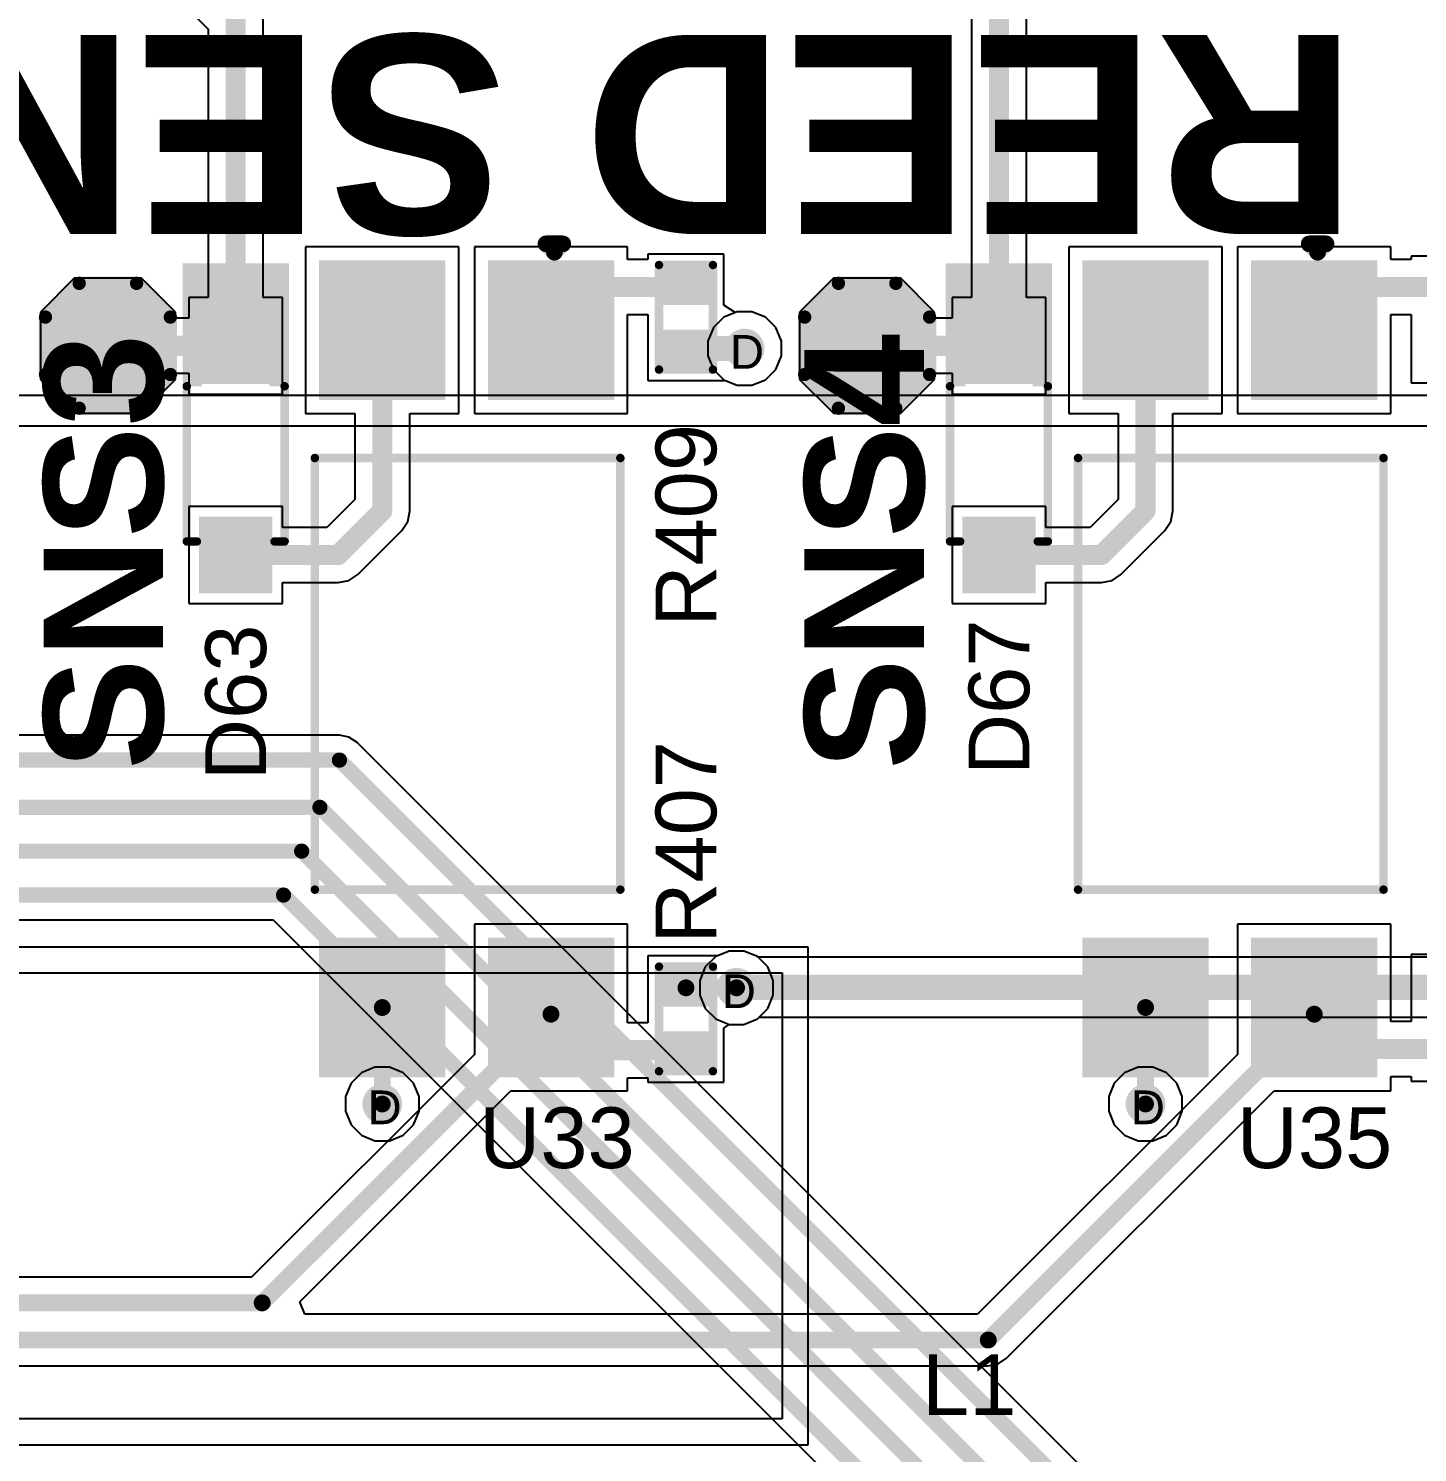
# Model space of a CAD drawing. Header units: inches. Extents: x -11 to 5428, y 0 to 5423.
# Drawn here: x 288.62 to 309.53, y 75.96 to 97.4 of the extents above; entities that cross this region are included whole.
import ezdxf

# ---------------------------------------------------------------- set-up
doc = ezdxf.new("R2010")
doc.units = ezdxf.units.IN
for name, color, linetype in [('Bottom Layer', 5, 'Continuous'), ('Drill Drawing', 1, 'Continuous'), ('GND', 16, 'Continuous'), ('PWR', 76, 'Continuous'), ('Top Layer', 1, 'Continuous'), ('Top Overlay', 2, 'Continuous'), ('Top Paste', 8, 'Continuous'), ('Top Solder', 216, 'Continuous'), ('Via Holes', 16, 'Continuous')]:
    doc.layers.add(name, color=color, linetype=linetype)
doc.styles.add('Arial', font='', dxfattribs={"height": 0.2})
doc.styles.add('Arial_Bold', font='', dxfattribs={"height": 0.2})
doc.styles.get('Arial').set_extended_font_data('Arial')
doc.styles.get('Arial_Bold').set_extended_font_data('Arial', bold=True)

# ---------------------------------------------------------------- blocks, each defined once
blk = doc.blocks.new('SOD_123_95')
at = {"layer": 'Top Layer'}
for points in [[(-1.1, 0.45), (-1.1, -0.45), (-2.05, -0.45), (-2.05, 0.45)], [(2.05, 0.45), (2.05, -0.45), (1.1, -0.45), (1.1, 0.45)]]:
    blk.add_hatch(color=1, dxfattribs=at).paths.add_polyline_path(points)
at = {"layer": 'Top Overlay'}
for points in [[(0.965, 0.508), (2.819, 0.508), (2.819, 0.8), (0.965, 0.8)], [(2.12, -0.787), (2.819, -0.787), (2.819, 0.787), (2.12, 0.787)], [(0.965, -0.8), (2.819, -0.8), (2.819, -0.508), (0.965, -0.508)]]:
    blk.add_hatch(color=2, dxfattribs=at).paths.add_polyline_path(points)
at = {"layer": 'Top Paste'}
for points in [[(-1.1, 0.45), (-1.1, -0.45), (-2.05, -0.45), (-2.05, 0.45)], [(2.05, 0.45), (2.05, -0.45), (1.1, -0.45), (1.1, 0.45)]]:
    blk.add_hatch(color=8, dxfattribs=at).paths.add_polyline_path(points)
at = {"layer": 'Top Solder'}
for points in [[(-0.998, 0.552), (-0.998, -0.552), (-2.152, -0.552), (-2.152, 0.552)], [(2.152, 0.552), (2.152, -0.552), (0.998, -0.552), (0.998, 0.552)]]:
    blk.add_hatch(color=216, dxfattribs=at).paths.add_polyline_path(points)
at = {"layer": 'Top Overlay'}
for points in [[(-1.372, 0.737, 0.127, 0.127, 0), (0.965, 0.737, 0.127, 0.127, 0)], [(-1.372, 0.737, 0.127, 0.127, 0), (-1.372, 0.584, 0.127, 0.127, 0)], [(-1.372, -0.584, 0.127, 0.127, 0), (-1.372, -0.737, 0.127, 0.127, 0)], [(-1.372, -0.737, 0.127, 0.127, 0), (0.965, -0.737, 0.127, 0.127, 0)]]:
    blk.add_lwpolyline(points, format="xyseb", dxfattribs=at)
for points in [[(-1.403, 0.737, 0.0635, 0.0635, 1), (-1.34, 0.737, 0.0635, 0.0635, 1)], [(-1.403, 0.737, 0.0635, 0.0635, 1), (-1.34, 0.737, 0.0635, 0.0635, 1)], [(-1.403, 0.584, 0.0635, 0.0635, 1), (-1.34, 0.584, 0.0635, 0.0635, 1)], [(0.933, 0.737, 0.0635, 0.0635, 1), (0.997, 0.737, 0.0635, 0.0635, 1)], [(-1.403, -0.584, 0.0635, 0.0635, 1), (-1.34, -0.584, 0.0635, 0.0635, 1)], [(-1.403, -0.737, 0.0635, 0.0635, 1), (-1.34, -0.737, 0.0635, 0.0635, 1)], [(-1.403, -0.737, 0.0635, 0.0635, 1), (-1.34, -0.737, 0.0635, 0.0635, 1)], [(0.933, -0.737, 0.0635, 0.0635, 1), (0.997, -0.737, 0.0635, 0.0635, 1)]]:
    blk.add_lwpolyline(points, format="xyseb", close=True, dxfattribs=at)
blk = doc.blocks.new('SOD_123_99')
at = {"layer": 'Top Layer'}
for points in [[(-1.1, 0.45), (-1.1, -0.45), (-2.05, -0.45), (-2.05, 0.45)], [(2.05, 0.45), (2.05, -0.45), (1.1, -0.45), (1.1, 0.45)]]:
    blk.add_hatch(color=1, dxfattribs=at).paths.add_polyline_path(points)
at = {"layer": 'Top Overlay'}
for points in [[(0.965, 0.508), (2.819, 0.508), (2.819, 0.8), (0.965, 0.8)], [(2.12, -0.788), (2.819, -0.788), (2.819, 0.787), (2.12, 0.787)], [(0.965, -0.8), (2.819, -0.8), (2.819, -0.508), (0.965, -0.508)]]:
    blk.add_hatch(color=2, dxfattribs=at).paths.add_polyline_path(points)
at = {"layer": 'Top Paste'}
for points in [[(-1.1, 0.45), (-1.1, -0.45), (-2.05, -0.45), (-2.05, 0.45)], [(2.05, 0.45), (2.05, -0.45), (1.1, -0.45), (1.1, 0.45)]]:
    blk.add_hatch(color=8, dxfattribs=at).paths.add_polyline_path(points)
at = {"layer": 'Top Solder'}
for points in [[(-0.998, 0.552), (-0.998, -0.552), (-2.152, -0.552), (-2.152, 0.552)], [(2.152, 0.552), (2.152, -0.552), (0.998, -0.552), (0.998, 0.552)]]:
    blk.add_hatch(color=216, dxfattribs=at).paths.add_polyline_path(points)
at = {"layer": 'Top Overlay'}
for points in [[(-1.372, 0.737, 0.127, 0.127, 0), (0.965, 0.737, 0.127, 0.127, 0)], [(-1.372, 0.737, 0.127, 0.127, 0), (-1.372, 0.584, 0.127, 0.127, 0)], [(-1.372, -0.584, 0.127, 0.127, 0), (-1.372, -0.737, 0.127, 0.127, 0)], [(-1.372, -0.737, 0.127, 0.127, 0), (0.965, -0.737, 0.127, 0.127, 0)]]:
    blk.add_lwpolyline(points, format="xyseb", dxfattribs=at)
for points in [[(-1.403, 0.737, 0.0635, 0.0635, 1), (-1.34, 0.737, 0.0635, 0.0635, 1)], [(-1.403, 0.737, 0.0635, 0.0635, 1), (-1.34, 0.737, 0.0635, 0.0635, 1)], [(-1.403, 0.584, 0.0635, 0.0635, 1), (-1.34, 0.584, 0.0635, 0.0635, 1)], [(0.933, 0.737, 0.0635, 0.0635, 1), (0.997, 0.737, 0.0635, 0.0635, 1)], [(-1.403, -0.584, 0.0635, 0.0635, 1), (-1.34, -0.584, 0.0635, 0.0635, 1)], [(-1.403, -0.737, 0.0635, 0.0635, 1), (-1.34, -0.737, 0.0635, 0.0635, 1)], [(-1.403, -0.737, 0.0635, 0.0635, 1), (-1.34, -0.737, 0.0635, 0.0635, 1)], [(0.933, -0.737, 0.0635, 0.0635, 1), (0.997, -0.737, 0.0635, 0.0635, 1)]]:
    blk.add_lwpolyline(points, format="xyseb", close=True, dxfattribs=at)
blk = doc.blocks.new('R___0402_107')
at = {"layer": 'Top Layer'}
for points in [[(-0.698, -0.317), (-0.698, 0.318), (-0.241, 0.318), (-0.241, -0.317)], [(0.241, -0.317), (0.241, 0.318), (0.699, 0.318), (0.699, -0.317)]]:
    blk.add_hatch(color=1, dxfattribs=at).paths.add_polyline_path(points)
at = {"layer": 'Top Paste'}
for points in [[(-0.698, -0.317), (-0.698, 0.318), (-0.241, 0.318), (-0.241, -0.317)], [(0.241, -0.317), (0.241, 0.318), (0.699, 0.318), (0.699, -0.317)]]:
    blk.add_hatch(color=8, dxfattribs=at).paths.add_polyline_path(points)
at = {"layer": 'Top Solder'}
for points in [[(-0.753, -0.372), (-0.753, 0.373), (-0.186, 0.373), (-0.186, -0.372)], [(0.186, -0.372), (0.186, 0.373), (0.754, 0.373), (0.754, -0.372)]]:
    blk.add_hatch(color=216, dxfattribs=at).paths.add_polyline_path(points)
at = {"layer": 'Top Overlay'}
for points in [[(-0.787, 0.406, 0.127, 0.127, 0), (0.787, 0.406, 0.127, 0.127, 0)], [(-0.787, 0.406, 0.127, 0.127, 0), (-0.787, -0.406, 0.127, 0.127, 0)], [(0.787, 0.406, 0.127, 0.127, 0), (0.787, -0.406, 0.127, 0.127, 0)], [(-0.787, -0.406, 0.127, 0.127, 0), (0.787, -0.406, 0.127, 0.127, 0)], [(-0.813, -0.432, 0.00323, 0.00323, 0), (0.813, -0.432, 0.00323, 0.00323, 0)]]:
    blk.add_lwpolyline(points, format="xyseb", dxfattribs=at)
for points in [[(-0.819, 0.406, 0.0635, 0.0635, 1), (-0.756, 0.406, 0.0635, 0.0635, 1)], [(-0.819, 0.406, 0.0635, 0.0635, 1), (-0.756, 0.406, 0.0635, 0.0635, 1)], [(0.756, 0.406, 0.0635, 0.0635, 1), (0.819, 0.406, 0.0635, 0.0635, 1)], [(0.756, 0.406, 0.0635, 0.0635, 1), (0.819, 0.406, 0.0635, 0.0635, 1)], [(-0.819, -0.406, 0.0635, 0.0635, 1), (-0.756, -0.406, 0.0635, 0.0635, 1)], [(-0.819, -0.406, 0.0635, 0.0635, 1), (-0.756, -0.406, 0.0635, 0.0635, 1)], [(0.756, -0.406, 0.0635, 0.0635, 1), (0.819, -0.406, 0.0635, 0.0635, 1)], [(0.756, -0.406, 0.0635, 0.0635, 1), (0.819, -0.406, 0.0635, 0.0635, 1)], [(-0.814, -0.432, 0.00161, 0.00161, 1), (-0.812, -0.432, 0.00161, 0.00161, 1)], [(0.812, -0.432, 0.00161, 0.00161, 1), (0.814, -0.432, 0.00161, 0.00161, 1)]]:
    blk.add_lwpolyline(points, format="xyseb", close=True, dxfattribs=at)
blk = doc.blocks.new('R___0402_109')
at = {"layer": 'Top Layer'}
for points in [[(-0.698, -0.317), (-0.698, 0.318), (-0.241, 0.318), (-0.241, -0.317)], [(0.241, -0.317), (0.241, 0.318), (0.699, 0.318), (0.699, -0.317)]]:
    blk.add_hatch(color=1, dxfattribs=at).paths.add_polyline_path(points)
at = {"layer": 'Top Paste'}
for points in [[(-0.698, -0.317), (-0.698, 0.318), (-0.241, 0.318), (-0.241, -0.317)], [(0.241, -0.317), (0.241, 0.318), (0.699, 0.318), (0.699, -0.317)]]:
    blk.add_hatch(color=8, dxfattribs=at).paths.add_polyline_path(points)
at = {"layer": 'Top Solder'}
for points in [[(-0.753, -0.372), (-0.753, 0.373), (-0.186, 0.373), (-0.186, -0.372)], [(0.186, -0.372), (0.186, 0.373), (0.754, 0.373), (0.754, -0.372)]]:
    blk.add_hatch(color=216, dxfattribs=at).paths.add_polyline_path(points)
at = {"layer": 'Top Overlay'}
for points in [[(-0.787, 0.406, 0.127, 0.127, 0), (0.787, 0.406, 0.127, 0.127, 0)], [(-0.787, 0.406, 0.127, 0.127, 0), (-0.787, -0.406, 0.127, 0.127, 0)], [(0.787, 0.406, 0.127, 0.127, 0), (0.787, -0.406, 0.127, 0.127, 0)], [(-0.787, -0.406, 0.127, 0.127, 0), (0.787, -0.406, 0.127, 0.127, 0)], [(-0.813, -0.432, 0.00323, 0.00323, 0), (0.813, -0.432, 0.00323, 0.00323, 0)]]:
    blk.add_lwpolyline(points, format="xyseb", dxfattribs=at)
for points in [[(-0.819, 0.406, 0.0635, 0.0635, 1), (-0.756, 0.406, 0.0635, 0.0635, 1)], [(-0.819, 0.406, 0.0635, 0.0635, 1), (-0.756, 0.406, 0.0635, 0.0635, 1)], [(0.756, 0.406, 0.0635, 0.0635, 1), (0.819, 0.406, 0.0635, 0.0635, 1)], [(0.756, 0.406, 0.0635, 0.0635, 1), (0.819, 0.406, 0.0635, 0.0635, 1)], [(-0.819, -0.406, 0.0635, 0.0635, 1), (-0.756, -0.406, 0.0635, 0.0635, 1)], [(-0.819, -0.406, 0.0635, 0.0635, 1), (-0.756, -0.406, 0.0635, 0.0635, 1)], [(0.756, -0.406, 0.0635, 0.0635, 1), (0.819, -0.406, 0.0635, 0.0635, 1)], [(0.756, -0.406, 0.0635, 0.0635, 1), (0.819, -0.406, 0.0635, 0.0635, 1)], [(-0.814, -0.432, 0.00161, 0.00161, 1), (-0.812, -0.432, 0.00161, 0.00161, 1)], [(0.812, -0.432, 0.00161, 0.00161, 1), (0.814, -0.432, 0.00161, 0.00161, 1)]]:
    blk.add_lwpolyline(points, format="xyseb", close=True, dxfattribs=at)
blk = doc.blocks.new('T__________118')
at = {"layer": 'Top Layer'}
blk.add_hatch(color=1, dxfattribs=at).paths.add_polyline_path([(0.381, 0.762), (-0.381, 0.762), (-0.762, 0.381), (-0.762, -0.381), (-0.381, -0.762), (0.381, -0.762), (0.762, -0.381), (0.762, 0.381)])
at = {"layer": 'Top Paste'}
blk.add_hatch(color=8, dxfattribs=at).paths.add_polyline_path([(0.381, 0.762), (-0.381, 0.762), (-0.762, 0.381), (-0.762, -0.381), (-0.381, -0.762), (0.381, -0.762), (0.762, -0.381), (0.762, 0.381)])
at = {"layer": 'Top Solder'}
blk.add_hatch(color=216, dxfattribs=at).paths.add_polyline_path([(0.432, 0.864), (-0.432, 0.864), (-0.864, 0.432), (-0.864, -0.432), (-0.432, -0.864), (0.432, -0.864), (0.864, -0.432), (0.864, 0.432)])
at = {"layer": 'Top Overlay'}
for points in [[(-0.94, 0.432, 0.2, 0.2, 0), (-0.432, 0.94, 0.2, 0.2, 0)], [(0.432, 0.94, 0.2, 0.2, 0), (-0.432, 0.94, 0.2, 0.2, 0)], [(0.94, 0.432, 0.2, 0.2, 0), (0.432, 0.94, 0.2, 0.2, 0)], [(-0.94, -0.432, 0.2, 0.2, 0), (-0.94, 0.432, 0.2, 0.2, 0)], [(0.94, -0.432, 0.2, 0.2, 0), (0.94, 0.432, 0.2, 0.2, 0)], [(-0.432, -0.94, 0.2, 0.2, 0), (-0.94, -0.432, 0.2, 0.2, 0)], [(0.432, -0.94, 0.2, 0.2, 0), (0.94, -0.432, 0.2, 0.2, 0)], [(0.432, -0.94, 0.2, 0.2, 0), (-0.432, -0.94, 0.2, 0.2, 0)]]:
    blk.add_lwpolyline(points, format="xyseb", dxfattribs=at)
for points in [[(-0.482, 0.94, 0.1, 0.1, 1), (-0.382, 0.94, 0.1, 0.1, 1)], [(-0.482, 0.94, 0.1, 0.1, 1), (-0.382, 0.94, 0.1, 0.1, 1)], [(0.382, 0.94, 0.1, 0.1, 1), (0.482, 0.94, 0.1, 0.1, 1)], [(0.382, 0.94, 0.1, 0.1, 1), (0.482, 0.94, 0.1, 0.1, 1)], [(-0.99, 0.432, 0.1, 0.1, 1), (-0.89, 0.432, 0.1, 0.1, 1)], [(-0.99, 0.432, 0.1, 0.1, 1), (-0.89, 0.432, 0.1, 0.1, 1)], [(0.89, 0.432, 0.1, 0.1, 1), (0.99, 0.432, 0.1, 0.1, 1)], [(0.89, 0.432, 0.1, 0.1, 1), (0.99, 0.432, 0.1, 0.1, 1)], [(-0.99, -0.432, 0.1, 0.1, 1), (-0.89, -0.432, 0.1, 0.1, 1)], [(-0.99, -0.432, 0.1, 0.1, 1), (-0.89, -0.432, 0.1, 0.1, 1)], [(0.89, -0.432, 0.1, 0.1, 1), (0.99, -0.432, 0.1, 0.1, 1)], [(0.89, -0.432, 0.1, 0.1, 1), (0.99, -0.432, 0.1, 0.1, 1)], [(-0.482, -0.94, 0.1, 0.1, 1), (-0.382, -0.94, 0.1, 0.1, 1)], [(-0.482, -0.94, 0.1, 0.1, 1), (-0.382, -0.94, 0.1, 0.1, 1)], [(0.382, -0.94, 0.1, 0.1, 1), (0.482, -0.94, 0.1, 0.1, 1)], [(0.382, -0.94, 0.1, 0.1, 1), (0.482, -0.94, 0.1, 0.1, 1)]]:
    blk.add_lwpolyline(points, format="xyseb", close=True, dxfattribs=at)
blk = doc.blocks.new('T__________120')
at = {"layer": 'Top Layer'}
blk.add_hatch(color=1, dxfattribs=at).paths.add_polyline_path([(0.381, 0.762), (-0.381, 0.762), (-0.762, 0.381), (-0.762, -0.381), (-0.381, -0.762), (0.381, -0.762), (0.762, -0.381), (0.762, 0.381)])
at = {"layer": 'Top Paste'}
blk.add_hatch(color=8, dxfattribs=at).paths.add_polyline_path([(0.381, 0.762), (-0.381, 0.762), (-0.762, 0.381), (-0.762, -0.381), (-0.381, -0.762), (0.381, -0.762), (0.762, -0.381), (0.762, 0.381)])
at = {"layer": 'Top Solder'}
blk.add_hatch(color=216, dxfattribs=at).paths.add_polyline_path([(0.432, 0.864), (-0.432, 0.864), (-0.864, 0.432), (-0.864, -0.432), (-0.432, -0.864), (0.432, -0.864), (0.864, -0.432), (0.864, 0.432)])
at = {"layer": 'Top Overlay'}
for points in [[(-0.94, 0.432, 0.2, 0.2, 0), (-0.432, 0.94, 0.2, 0.2, 0)], [(0.432, 0.94, 0.2, 0.2, 0), (-0.432, 0.94, 0.2, 0.2, 0)], [(0.94, 0.432, 0.2, 0.2, 0), (0.432, 0.94, 0.2, 0.2, 0)], [(-0.94, -0.432, 0.2, 0.2, 0), (-0.94, 0.432, 0.2, 0.2, 0)], [(0.94, -0.432, 0.2, 0.2, 0), (0.94, 0.432, 0.2, 0.2, 0)], [(-0.432, -0.94, 0.2, 0.2, 0), (-0.94, -0.432, 0.2, 0.2, 0)], [(0.432, -0.94, 0.2, 0.2, 0), (0.94, -0.432, 0.2, 0.2, 0)], [(0.432, -0.94, 0.2, 0.2, 0), (-0.432, -0.94, 0.2, 0.2, 0)]]:
    blk.add_lwpolyline(points, format="xyseb", dxfattribs=at)
for points in [[(-0.482, 0.94, 0.1, 0.1, 1), (-0.382, 0.94, 0.1, 0.1, 1)], [(-0.482, 0.94, 0.1, 0.1, 1), (-0.382, 0.94, 0.1, 0.1, 1)], [(0.382, 0.94, 0.1, 0.1, 1), (0.482, 0.94, 0.1, 0.1, 1)], [(0.382, 0.94, 0.1, 0.1, 1), (0.482, 0.94, 0.1, 0.1, 1)], [(-0.99, 0.432, 0.1, 0.1, 1), (-0.89, 0.432, 0.1, 0.1, 1)], [(-0.99, 0.432, 0.1, 0.1, 1), (-0.89, 0.432, 0.1, 0.1, 1)], [(0.89, 0.432, 0.1, 0.1, 1), (0.99, 0.432, 0.1, 0.1, 1)], [(0.89, 0.432, 0.1, 0.1, 1), (0.99, 0.432, 0.1, 0.1, 1)], [(-0.99, -0.432, 0.1, 0.1, 1), (-0.89, -0.432, 0.1, 0.1, 1)], [(-0.99, -0.432, 0.1, 0.1, 1), (-0.89, -0.432, 0.1, 0.1, 1)], [(0.89, -0.432, 0.1, 0.1, 1), (0.99, -0.432, 0.1, 0.1, 1)], [(0.89, -0.432, 0.1, 0.1, 1), (0.99, -0.432, 0.1, 0.1, 1)], [(-0.482, -0.94, 0.1, 0.1, 1), (-0.382, -0.94, 0.1, 0.1, 1)], [(-0.482, -0.94, 0.1, 0.1, 1), (-0.382, -0.94, 0.1, 0.1, 1)], [(0.382, -0.94, 0.1, 0.1, 1), (0.482, -0.94, 0.1, 0.1, 1)], [(0.382, -0.94, 0.1, 0.1, 1), (0.482, -0.94, 0.1, 0.1, 1)]]:
    blk.add_lwpolyline(points, format="xyseb", close=True, dxfattribs=at)
blk = doc.blocks.new('PC817C_122')
at = {"layer": 'Top Layer'}
for points in [[(-4.1, 2.17), (-4.1, 0.37), (-6.1, 0.37), (-6.1, 2.17)], [(6.1, 2.17), (6.1, 0.37), (4.1, 0.37), (4.1, 2.17)], [(-4.1, -0.37), (-4.1, -2.17), (-6.1, -2.17), (-6.1, -0.37)], [(6.1, -0.37), (6.1, -2.17), (4.1, -2.17), (4.1, -0.37)]]:
    blk.add_hatch(color=1, dxfattribs=at).paths.add_polyline_path(points)
at = {"layer": 'Top Paste'}
for points in [[(-4.1, 2.17), (-4.1, 0.37), (-6.1, 0.37), (-6.1, 2.17)], [(6.1, 2.17), (6.1, 0.37), (4.1, 0.37), (4.1, 2.17)], [(-4.1, -0.37), (-4.1, -2.17), (-6.1, -2.17), (-6.1, -0.37)], [(6.1, -0.37), (6.1, -2.17), (4.1, -2.17), (4.1, -0.37)]]:
    blk.add_hatch(color=8, dxfattribs=at).paths.add_polyline_path(points)
at = {"layer": 'Top Solder'}
for points in [[(-4.049, 2.221), (-4.049, 0.319), (-6.151, 0.319), (-6.151, 2.221)], [(6.151, 2.221), (6.151, 0.319), (4.049, 0.319), (4.049, 2.221)], [(-4.049, -0.319), (-4.049, -2.221), (-6.151, -2.221), (-6.151, -0.319)], [(6.151, -0.319), (6.151, -2.221), (4.049, -2.221), (4.049, -0.319)]]:
    blk.add_hatch(color=216, dxfattribs=at).paths.add_polyline_path(points)
at = {"layer": 'Top Overlay'}
for points in [[(3.325, 2.314, 0.127, 0.127, 0), (-3.175, 2.314, 0.127, 0.127, 0)], [(-3.175, -2.286, 0.127, 0.127, 0), (-3.175, 2.314, 0.127, 0.127, 0)], [(3.325, -2.286, 0.127, 0.127, 0), (3.325, 2.314, 0.127, 0.127, 0)], [(-6.401, 1.194, 0.25, 0.25, 0), (-6.401, 1.448, 0.25, 0.25, 0)], [(-6.274, 1.321, 0.25, 0.25, 0), (-6.401, 1.448, 0.25, 0.25, 0)], [(-6.401, 1.194, 0.25, 0.25, 0), (-6.274, 1.321, 0.25, 0.25, 0)], [(3.325, -2.286, 0.127, 0.127, 0), (-3.175, -2.286, 0.127, 0.127, 0)]]:
    blk.add_lwpolyline(points, format="xyseb", dxfattribs=at)
for points in [[(-3.207, 2.314, 0.0635, 0.0635, 1), (-3.143, 2.314, 0.0635, 0.0635, 1)], [(-3.207, 2.314, 0.0635, 0.0635, 1), (-3.143, 2.314, 0.0635, 0.0635, 1)], [(3.293, 2.314, 0.0635, 0.0635, 1), (3.357, 2.314, 0.0635, 0.0635, 1)], [(3.293, 2.314, 0.0635, 0.0635, 1), (3.357, 2.314, 0.0635, 0.0635, 1)], [(-6.463, 1.448, 0.125, 0.125, 1), (-6.338, 1.448, 0.125, 0.125, 1)], [(-6.463, 1.448, 0.125, 0.125, 1), (-6.338, 1.448, 0.125, 0.125, 1)], [(-6.463, 1.194, 0.125, 0.125, 1), (-6.338, 1.194, 0.125, 0.125, 1)], [(-6.463, 1.194, 0.125, 0.125, 1), (-6.338, 1.194, 0.125, 0.125, 1)], [(-6.336, 1.321, 0.125, 0.125, 1), (-6.211, 1.321, 0.125, 0.125, 1)], [(-6.336, 1.321, 0.125, 0.125, 1), (-6.211, 1.321, 0.125, 0.125, 1)], [(-3.207, -2.286, 0.0635, 0.0635, 1), (-3.143, -2.286, 0.0635, 0.0635, 1)], [(-3.207, -2.286, 0.0635, 0.0635, 1), (-3.143, -2.286, 0.0635, 0.0635, 1)], [(3.293, -2.286, 0.0635, 0.0635, 1), (3.357, -2.286, 0.0635, 0.0635, 1)], [(3.293, -2.286, 0.0635, 0.0635, 1), (3.357, -2.286, 0.0635, 0.0635, 1)]]:
    blk.add_lwpolyline(points, format="xyseb", close=True, dxfattribs=at)
blk = doc.blocks.new('PC817C_124')
at = {"layer": 'Top Layer'}
for points in [[(-4.1, 2.17), (-4.1, 0.37), (-6.1, 0.37), (-6.1, 2.17)], [(6.1, 2.17), (6.1, 0.37), (4.1, 0.37), (4.1, 2.17)], [(-4.1, -0.37), (-4.1, -2.17), (-6.1, -2.17), (-6.1, -0.37)], [(6.1, -0.37), (6.1, -2.17), (4.1, -2.17), (4.1, -0.37)]]:
    blk.add_hatch(color=1, dxfattribs=at).paths.add_polyline_path(points)
at = {"layer": 'Top Paste'}
for points in [[(-4.1, 2.17), (-4.1, 0.37), (-6.1, 0.37), (-6.1, 2.17)], [(6.1, 2.17), (6.1, 0.37), (4.1, 0.37), (4.1, 2.17)], [(-4.1, -0.37), (-4.1, -2.17), (-6.1, -2.17), (-6.1, -0.37)], [(6.1, -0.37), (6.1, -2.17), (4.1, -2.17), (4.1, -0.37)]]:
    blk.add_hatch(color=8, dxfattribs=at).paths.add_polyline_path(points)
at = {"layer": 'Top Solder'}
for points in [[(-4.049, 2.221), (-4.049, 0.319), (-6.151, 0.319), (-6.151, 2.221)], [(6.151, 2.221), (6.151, 0.319), (4.049, 0.319), (4.049, 2.221)], [(-4.049, -0.319), (-4.049, -2.221), (-6.151, -2.221), (-6.151, -0.319)], [(6.151, -0.319), (6.151, -2.221), (4.049, -2.221), (4.049, -0.319)]]:
    blk.add_hatch(color=216, dxfattribs=at).paths.add_polyline_path(points)
at = {"layer": 'Top Overlay'}
for points in [[(3.325, 2.314, 0.127, 0.127, 0), (-3.175, 2.314, 0.127, 0.127, 0)], [(-3.175, -2.286, 0.127, 0.127, 0), (-3.175, 2.314, 0.127, 0.127, 0)], [(3.325, -2.286, 0.127, 0.127, 0), (3.325, 2.314, 0.127, 0.127, 0)], [(-6.401, 1.194, 0.25, 0.25, 0), (-6.401, 1.448, 0.25, 0.25, 0)], [(-6.274, 1.321, 0.25, 0.25, 0), (-6.401, 1.448, 0.25, 0.25, 0)], [(-6.401, 1.194, 0.25, 0.25, 0), (-6.274, 1.321, 0.25, 0.25, 0)], [(3.325, -2.286, 0.127, 0.127, 0), (-3.175, -2.286, 0.127, 0.127, 0)]]:
    blk.add_lwpolyline(points, format="xyseb", dxfattribs=at)
for points in [[(-3.207, 2.314, 0.0635, 0.0635, 1), (-3.143, 2.314, 0.0635, 0.0635, 1)], [(-3.207, 2.314, 0.0635, 0.0635, 1), (-3.143, 2.314, 0.0635, 0.0635, 1)], [(3.293, 2.314, 0.0635, 0.0635, 1), (3.357, 2.314, 0.0635, 0.0635, 1)], [(3.293, 2.314, 0.0635, 0.0635, 1), (3.357, 2.314, 0.0635, 0.0635, 1)], [(-6.463, 1.448, 0.125, 0.125, 1), (-6.338, 1.448, 0.125, 0.125, 1)], [(-6.463, 1.448, 0.125, 0.125, 1), (-6.338, 1.448, 0.125, 0.125, 1)], [(-6.463, 1.194, 0.125, 0.125, 1), (-6.338, 1.194, 0.125, 0.125, 1)], [(-6.463, 1.194, 0.125, 0.125, 1), (-6.338, 1.194, 0.125, 0.125, 1)], [(-6.336, 1.321, 0.125, 0.125, 1), (-6.211, 1.321, 0.125, 0.125, 1)], [(-6.336, 1.321, 0.125, 0.125, 1), (-6.211, 1.321, 0.125, 0.125, 1)], [(-3.207, -2.286, 0.0635, 0.0635, 1), (-3.143, -2.286, 0.0635, 0.0635, 1)], [(-3.207, -2.286, 0.0635, 0.0635, 1), (-3.143, -2.286, 0.0635, 0.0635, 1)], [(3.293, -2.286, 0.0635, 0.0635, 1), (3.357, -2.286, 0.0635, 0.0635, 1)], [(3.293, -2.286, 0.0635, 0.0635, 1), (3.357, -2.286, 0.0635, 0.0635, 1)]]:
    blk.add_lwpolyline(points, format="xyseb", close=True, dxfattribs=at)

msp = doc.modelspace()

# ---------------------------------------------------------------- hatches: boundary and pattern name
at = {"layer": 'Bottom Layer'}
h = msp.add_hatch(color=5, dxfattribs=at)
edge = h.paths.add_edge_path()
edge.add_arc((299.399, 92.581), 0.3, 0, 360)
h = msp.add_hatch(color=5, dxfattribs=at)
edge = h.paths.add_edge_path()
edge.add_arc((299.278, 82.954), 0.3, 0, 360)
h = msp.add_hatch(color=5, dxfattribs=at)
edge = h.paths.add_edge_path()
edge.add_arc((293.945, 81.204), 0.3, 0, 360)
h = msp.add_hatch(color=5, dxfattribs=at)
edge = h.paths.add_edge_path()
edge.add_arc((305.435, 81.204), 0.3, 0, 360)
at = {"layer": 'GND'}
h = msp.add_hatch(color=16, dxfattribs=at)
edge = h.paths.add_edge_path()
edge.add_arc((299.399, 92.581), 0.3, 0, 360)
h = msp.add_hatch(color=16, dxfattribs=at)
edge = h.paths.add_edge_path()
edge.add_arc((299.278, 82.954), 0.3, 0, 360)
h = msp.add_hatch(color=16, dxfattribs=at)
edge = h.paths.add_edge_path()
edge.add_arc((293.945, 81.204), 0.3, 0, 360)
h = msp.add_hatch(color=16, dxfattribs=at)
edge = h.paths.add_edge_path()
edge.add_arc((305.435, 81.204), 0.3, 0, 360)
at = {"layer": 'PWR'}
h = msp.add_hatch(color=76, dxfattribs=at)
edge = h.paths.add_edge_path()
edge.add_arc((299.399, 92.581), 0.3, 0, 360)
h = msp.add_hatch(color=76, dxfattribs=at)
edge = h.paths.add_edge_path()
edge.add_arc((299.278, 82.954), 0.3, 0, 360)
h = msp.add_hatch(color=76, dxfattribs=at)
edge = h.paths.add_edge_path()
edge.add_arc((293.945, 81.204), 0.3, 0, 360)
h = msp.add_hatch(color=76, dxfattribs=at)
edge = h.paths.add_edge_path()
edge.add_arc((305.435, 81.204), 0.3, 0, 360)
at = {"layer": 'Top Layer'}
h = msp.add_hatch(color=1, dxfattribs=at)
edge = h.paths.add_edge_path()
edge.add_arc((299.399, 92.581), 0.3, 0, 360)
h = msp.add_hatch(color=1, dxfattribs=at)
edge = h.paths.add_edge_path()
edge.add_arc((299.278, 82.954), 0.3, 0, 360)
h = msp.add_hatch(color=1, dxfattribs=at)
edge = h.paths.add_edge_path()
edge.add_arc((293.945, 81.204), 0.3, 0, 360)
h = msp.add_hatch(color=1, dxfattribs=at)
edge = h.paths.add_edge_path()
edge.add_arc((305.435, 81.204), 0.3, 0, 360)
at = {"layer": 'Via Holes'}
h = msp.add_hatch(color=7, dxfattribs=at)
edge = h.paths.add_edge_path()
edge.add_arc((299.399, 92.581), 0.15, 0, 360)
h = msp.add_hatch(color=7, dxfattribs=at)
edge = h.paths.add_edge_path()
edge.add_arc((299.278, 82.954), 0.15, 0, 360)
h = msp.add_hatch(color=7, dxfattribs=at)
edge = h.paths.add_edge_path()
edge.add_arc((293.945, 81.204), 0.15, 0, 360)
h = msp.add_hatch(color=7, dxfattribs=at)
edge = h.paths.add_edge_path()
edge.add_arc((305.435, 81.204), 0.15, 0, 360)

# ---------------------------------------------------------------- linework, layer by layer
at = {"layer": 'Bottom Layer'}
for p, q in [((299.289, 93.135), (299.085, 93.051)), ((299.509, 93.135), (299.289, 93.135)), ((299.713, 93.051), (299.509, 93.135)), ((298.929, 92.895), (298.845, 92.691)), ((299.085, 93.051), (298.929, 92.895)), ((299.869, 92.895), (299.713, 93.051)), ((299.953, 92.691), (299.869, 92.895)), ((298.845, 92.691), (298.845, 92.471)), ((299.953, 92.471), (299.953, 92.691)), ((298.845, 92.471), (298.929, 92.267)), ((299.869, 92.267), (299.953, 92.471)), ((298.929, 92.267), (299.085, 92.111)), ((299.713, 92.111), (299.869, 92.267)), ((299.085, 92.111), (299.289, 92.027)), ((299.289, 92.027), (299.509, 92.027)), ((299.509, 92.027), (299.713, 92.111)), ((293.299, 86.759), (227.843, 86.759)), ((293.443, 86.73), (293.299, 86.759)), ((293.565, 86.649), (293.443, 86.73)), ((315.189, 65.025), (293.565, 86.649)), ((264.276, 83.976), (292.302, 83.976)), ((292.302, 83.976), (312.375, 63.903)), ((298.964, 83.424), (298.808, 83.268)), ((299.168, 83.508), (298.964, 83.424)), ((299.388, 83.508), (299.168, 83.508)), ((299.592, 83.424), (299.388, 83.508)), ((299.6, 83.416), (299.592, 83.424)), ((298.808, 83.268), (298.724, 83.065)), ((310.43, 83.416), (299.6, 83.416)), ((298.724, 83.065), (298.724, 82.844)), ((298.724, 82.844), (298.808, 82.641)), ((298.808, 82.641), (298.964, 82.485)), ((298.964, 82.485), (299.168, 82.4)), ((299.168, 82.4), (299.388, 82.4)), ((299.388, 82.4), (299.592, 82.485)), ((299.592, 82.485), (299.617, 82.51)), ((299.617, 82.51), (310.447, 82.51))]:
    msp.add_line(p, q, dxfattribs=at)
for points in [[(227.843, 86.383, 0.229, 0.229, 0), (293.299, 86.383, 0.229, 0.229, 0)], [(293.299, 86.383, 0.229, 0.229, 0), (314.923, 64.759, 0.229, 0.229, 0)], [(228.249, 85.672, 0.229, 0.229, 0), (293.005, 85.672, 0.229, 0.229, 0)], [(293.005, 85.672, 0.229, 0.229, 0), (314.205, 64.472, 0.229, 0.229, 0)], [(228.986, 85.012, 0.229, 0.229, 0), (292.731, 85.012, 0.229, 0.229, 0)], [(292.731, 85.012, 0.229, 0.229, 0), (313.487, 64.256, 0.229, 0.229, 0)], [(229.545, 84.351, 0.229, 0.229, 0), (292.458, 84.351, 0.229, 0.229, 0)], [(292.458, 84.351, 0.229, 0.229, 0), (312.75, 64.059, 0.229, 0.229, 0)], [(299.278, 82.954, 0.381, 0.381, 0), (299.287, 82.963, 0.381, 0.381, 0)], [(299.287, 82.963, 0.381, 0.381, 0), (310.76, 82.963, 0.381, 0.381, 0)]]:
    msp.add_lwpolyline(points, format="xyseb", dxfattribs=at)
for points in [[(293.242, 86.383, 0.114, 0.114, 1), (293.357, 86.383, 0.114, 0.114, 1)], [(293.242, 86.383, 0.114, 0.114, 1), (293.357, 86.383, 0.114, 0.114, 1)], [(292.948, 85.672, 0.114, 0.114, 1), (293.062, 85.672, 0.114, 0.114, 1)], [(292.948, 85.672, 0.114, 0.114, 1), (293.062, 85.672, 0.114, 0.114, 1)], [(292.674, 85.012, 0.114, 0.114, 1), (292.788, 85.012, 0.114, 0.114, 1)], [(292.674, 85.012, 0.114, 0.114, 1), (292.788, 85.012, 0.114, 0.114, 1)], [(292.401, 84.351, 0.114, 0.114, 1), (292.515, 84.351, 0.114, 0.114, 1)], [(292.401, 84.351, 0.114, 0.114, 1), (292.515, 84.351, 0.114, 0.114, 1)], [(299.183, 82.954, 0.191, 0.191, 1), (299.373, 82.954, 0.191, 0.191, 1)], [(299.191, 82.963, 0.191, 0.191, 1), (299.382, 82.963, 0.191, 0.191, 1)], [(299.191, 82.963, 0.191, 0.191, 1), (299.382, 82.963, 0.191, 0.191, 1)]]:
    msp.add_lwpolyline(points, format="xyseb", close=True, dxfattribs=at)
at = {"layer": 'GND'}
for p, q in [((299.289, 93.135), (299.085, 93.051)), ((299.509, 93.135), (299.289, 93.135)), ((299.713, 93.051), (299.509, 93.135)), ((298.929, 92.895), (298.845, 92.691)), ((299.085, 93.051), (298.929, 92.895)), ((299.869, 92.895), (299.713, 93.051)), ((299.953, 92.691), (299.869, 92.895)), ((298.845, 92.691), (298.845, 92.471)), ((299.953, 92.471), (299.953, 92.691)), ((298.845, 92.471), (298.929, 92.267)), ((299.869, 92.267), (299.953, 92.471)), ((298.929, 92.267), (299.085, 92.111)), ((299.713, 92.111), (299.869, 92.267)), ((299.085, 92.111), (299.289, 92.027)), ((299.289, 92.027), (299.509, 92.027)), ((299.509, 92.027), (299.713, 92.111)), ((298.964, 83.424), (298.808, 83.268)), ((299.168, 83.508), (298.964, 83.424)), ((299.388, 83.508), (299.168, 83.508)), ((299.592, 83.424), (299.388, 83.508)), ((299.748, 83.268), (299.592, 83.424)), ((298.808, 83.268), (298.724, 83.065)), ((299.832, 83.065), (299.748, 83.268)), ((298.724, 83.065), (298.724, 82.844)), ((299.832, 82.844), (299.832, 83.065)), ((298.724, 82.844), (298.808, 82.641)), ((299.748, 82.641), (299.832, 82.844)), ((298.808, 82.641), (298.964, 82.485)), ((299.592, 82.485), (299.748, 82.641)), ((298.964, 82.485), (299.168, 82.4)), ((299.168, 82.4), (299.388, 82.4)), ((299.388, 82.4), (299.592, 82.485))]:
    msp.add_line(p, q, dxfattribs=at)
at = {"layer": 'PWR'}
for p, q in [((332.359, 91.872), (232.674, 91.872)), ((265.331, 91.415), (331.971, 91.415)), ((300.355, 83.566), (212.547, 83.566)), ((300.355, 76.073), (300.355, 83.566)), ((212.92, 83.178), (299.967, 83.178)), ((299.967, 83.178), (299.967, 76.461)), ((293.834, 81.758), (293.631, 81.674)), ((294.055, 81.758), (293.834, 81.758)), ((294.258, 81.674), (294.055, 81.758)), ((305.325, 81.758), (305.121, 81.674)), ((305.545, 81.758), (305.325, 81.758)), ((305.749, 81.674), (305.545, 81.758)), ((293.475, 81.518), (293.391, 81.315)), ((293.631, 81.674), (293.475, 81.518)), ((294.414, 81.518), (294.258, 81.674)), ((294.499, 81.315), (294.414, 81.518)), ((304.965, 81.518), (304.881, 81.315)), ((305.121, 81.674), (304.965, 81.518)), ((305.905, 81.518), (305.749, 81.674)), ((305.989, 81.315), (305.905, 81.518)), ((293.391, 81.315), (293.391, 81.094)), ((294.499, 81.094), (294.499, 81.315)), ((304.881, 81.315), (304.881, 81.094)), ((305.989, 81.094), (305.989, 81.315)), ((293.391, 81.094), (293.475, 80.891)), ((294.414, 80.891), (294.499, 81.094)), ((304.881, 81.094), (304.965, 80.891)), ((305.905, 80.891), (305.989, 81.094)), ((293.475, 80.891), (293.631, 80.735)), ((294.258, 80.735), (294.414, 80.891)), ((304.965, 80.891), (305.121, 80.735)), ((305.749, 80.735), (305.905, 80.891)), ((293.631, 80.735), (293.834, 80.65)), ((293.834, 80.65), (294.055, 80.65)), ((294.055, 80.65), (294.258, 80.735)), ((305.121, 80.735), (305.325, 80.65)), ((305.325, 80.65), (305.545, 80.65)), ((305.545, 80.65), (305.749, 80.735)), ((299.967, 76.461), (282.092, 76.461)), ((282.092, 76.073), (300.355, 76.073))]:
    msp.add_line(p, q, dxfattribs=at)
at = {"layer": 'Top Layer'}
for p, q in [((303.643, 93.351), (303.643, 102.749)), ((302.815, 102.577), (302.815, 93.351)), ((290.466, 98.249), (291.324, 97.391)), ((291.324, 97.391), (291.324, 93.351)), ((292.153, 93.351), (292.153, 97.562)), ((295.099, 94.111), (292.791, 94.111)), ((292.791, 94.111), (292.791, 91.603)), ((295.099, 91.603), (295.099, 94.111)), ((297.639, 94.111), (295.331, 94.111)), ((295.331, 94.111), (295.331, 91.603)), ((297.639, 93.921), (297.639, 94.111)), ((299.088, 94.003), (297.945, 94.003)), ((297.945, 94.003), (297.945, 93.921)), ((299.088, 93.235), (299.088, 94.003)), ((306.589, 94.111), (304.281, 94.111)), ((304.281, 94.111), (304.281, 91.603)), ((306.589, 91.603), (306.589, 94.111)), ((309.129, 94.111), (306.821, 94.111)), ((306.821, 94.111), (306.821, 91.603)), ((309.129, 93.921), (309.129, 94.111)), ((310.579, 93.97), (309.436, 93.97)), ((309.436, 93.97), (309.436, 93.921)), ((297.945, 93.921), (297.639, 93.921)), ((309.436, 93.921), (309.129, 93.921)), ((289.306, 93.638), (288.798, 93.13)), ((290.322, 93.638), (289.306, 93.638)), ((290.83, 93.13), (290.322, 93.638)), ((300.736, 93.638), (300.228, 93.13)), ((301.752, 93.638), (300.736, 93.638)), ((302.26, 93.13), (301.752, 93.638)), ((291.324, 93.351), (291.034, 93.351)), ((291.034, 93.351), (291.034, 93.037)), ((292.442, 93.351), (292.153, 93.351)), ((292.442, 91.893), (292.442, 93.351)), ((302.815, 93.351), (302.525, 93.351)), ((302.525, 93.351), (302.525, 93.037)), ((303.933, 93.351), (303.643, 93.351)), ((303.933, 91.893), (303.933, 93.351)), ((288.798, 93.13), (288.798, 92.114)), ((290.83, 93.037), (290.83, 93.13)), ((297.639, 91.603), (297.639, 93.093)), ((297.639, 93.093), (297.945, 93.093)), ((297.945, 93.093), (297.945, 92.098)), ((299.257, 93.122), (299.088, 93.235)), ((299.289, 93.135), (299.257, 93.122)), ((299.509, 93.135), (299.289, 93.135)), ((299.713, 93.051), (299.509, 93.135)), ((300.228, 93.13), (300.228, 92.114)), ((302.26, 93.037), (302.26, 93.13)), ((309.129, 91.603), (309.129, 93.093)), ((309.129, 93.093), (309.436, 93.093)), ((309.436, 93.093), (309.436, 92.065)), ((291.034, 93.037), (290.83, 93.037)), ((299.869, 92.895), (299.713, 93.051)), ((299.953, 92.691), (299.869, 92.895)), ((302.525, 93.037), (302.26, 93.037)), ((299.953, 92.471), (299.953, 92.691)), ((299.869, 92.267), (299.953, 92.471)), ((299.713, 92.111), (299.869, 92.267)), ((288.798, 92.114), (289.306, 91.606)), ((290.322, 91.606), (290.83, 92.114)), ((290.83, 92.114), (290.83, 92.208)), ((290.83, 92.208), (291.034, 92.208)), ((291.034, 92.208), (291.034, 91.893)), ((297.945, 92.098), (299.088, 92.098)), ((299.088, 92.098), (299.099, 92.106)), ((299.088, 92.098), (299.088, 92.098)), ((299.099, 92.106), (299.289, 92.027)), ((299.289, 92.027), (299.509, 92.027)), ((299.509, 92.027), (299.713, 92.111)), ((300.228, 92.114), (300.736, 91.606)), ((301.752, 91.606), (302.26, 92.114)), ((302.26, 92.114), (302.26, 92.208)), ((302.26, 92.208), (302.525, 92.208)), ((302.525, 92.208), (302.525, 91.893)), ((309.436, 92.065), (310.579, 92.065)), ((291.034, 91.893), (292.442, 91.893)), ((302.525, 91.893), (303.933, 91.893)), ((289.306, 91.606), (290.322, 91.606)), ((292.791, 91.603), (293.53, 91.603)), ((293.53, 91.603), (293.53, 90.306)), ((294.359, 90.134), (294.359, 91.603)), ((294.359, 91.603), (295.099, 91.603)), ((295.331, 91.603), (297.639, 91.603)), ((300.736, 91.606), (301.752, 91.606)), ((304.281, 91.603), (305.021, 91.603)), ((305.021, 91.603), (305.021, 90.306)), ((305.849, 90.134), (305.849, 91.603)), ((305.849, 91.603), (306.589, 91.603)), ((306.821, 91.603), (309.129, 91.603)), ((293.53, 90.306), (293.111, 89.887)), ((305.021, 90.306), (304.602, 89.887)), ((292.442, 90.201), (291.034, 90.201)), ((291.034, 90.201), (291.034, 88.743)), ((292.442, 89.887), (292.442, 90.201)), ((294.327, 89.976), (294.359, 90.134)), ((294.359, 90.134), (294.359, 90.134)), ((303.933, 90.201), (302.525, 90.201)), ((302.525, 90.201), (302.525, 88.743)), ((303.933, 89.887), (303.933, 90.201)), ((305.818, 89.976), (305.849, 90.134)), ((305.849, 90.134), (305.849, 90.134)), ((293.111, 89.887), (292.442, 89.887)), ((294.238, 89.841), (294.327, 89.976)), ((304.602, 89.887), (303.933, 89.887)), ((305.728, 89.841), (305.818, 89.976)), ((293.576, 89.179), (294.238, 89.841)), ((305.066, 89.179), (305.728, 89.841)), ((292.442, 88.743), (292.442, 89.058)), ((292.442, 89.058), (293.283, 89.058)), ((293.283, 89.058), (293.441, 89.09)), ((293.441, 89.09), (293.576, 89.179)), ((303.933, 88.743), (303.933, 89.058)), ((303.933, 89.058), (304.773, 89.058)), ((304.773, 89.058), (304.932, 89.09)), ((304.932, 89.09), (305.066, 89.179)), ((291.034, 88.743), (292.442, 88.743)), ((302.525, 88.743), (303.933, 88.743)), ((297.639, 83.911), (295.331, 83.911)), ((295.331, 83.911), (295.331, 81.952)), ((297.639, 82.429), (297.639, 83.911)), ((309.129, 83.911), (306.821, 83.911)), ((306.821, 83.911), (306.821, 81.952)), ((309.129, 82.446), (309.129, 83.911)), ((298.995, 83.437), (297.945, 83.437)), ((297.945, 83.437), (297.945, 82.429)), ((299.168, 83.508), (298.995, 83.437)), ((299.388, 83.508), (299.168, 83.508)), ((299.592, 83.424), (299.388, 83.508)), ((299.748, 83.268), (299.592, 83.424)), ((310.486, 83.454), (309.436, 83.454)), ((309.436, 83.454), (309.436, 82.446)), ((299.832, 83.065), (299.748, 83.268)), ((299.832, 82.844), (299.832, 83.065)), ((299.748, 82.641), (299.832, 82.844)), ((299.592, 82.485), (299.748, 82.641)), ((297.945, 82.429), (297.639, 82.429)), ((299.088, 82.347), (299.168, 82.4)), ((299.088, 81.532), (299.088, 82.347)), ((299.168, 82.4), (299.388, 82.4)), ((299.388, 82.4), (299.592, 82.485)), ((309.436, 82.446), (309.129, 82.446)), ((295.331, 81.952), (291.975, 78.597)), ((306.821, 81.952), (302.907, 78.038)), ((297.639, 81.403), (297.639, 81.6)), ((297.639, 81.6), (297.945, 81.6)), ((297.945, 81.6), (297.945, 81.532)), ((297.945, 81.532), (299.088, 81.532)), ((309.129, 81.403), (309.129, 81.617)), ((309.129, 81.617), (309.436, 81.617)), ((309.436, 81.617), (309.436, 81.549)), ((309.436, 81.549), (310.579, 81.549)), ((292.703, 78.226), (295.88, 81.403)), ((295.88, 81.403), (297.639, 81.403)), ((303.343, 77.375), (307.37, 81.403)), ((307.37, 81.403), (309.129, 81.403)), ((291.975, 78.597), (281.849, 78.597)), ((292.781, 78.038), (292.703, 78.226)), ((302.907, 78.038), (292.781, 78.038)), ((259.864, 77.261), (303.068, 77.261)), ((303.068, 77.261), (303.217, 77.291)), ((303.217, 77.291), (303.343, 77.375))]:
    msp.add_line(p, q, dxfattribs=at)
for points in [[(303.229, 92.622, 0.305, 0.305, 0), (303.229, 102.749, 0.305, 0.305, 0)], [(291.738, 92.622, 0.305, 0.305, 0), (291.738, 97.562, 0.305, 0.305, 0)], [(296.485, 92.857, 0.305, 0.305, 0), (297.134, 93.507, 0.305, 0.305, 0)], [(297.134, 93.507, 0.305, 0.305, 0), (298.517, 93.507, 0.305, 0.305, 0)], [(307.975, 92.857, 0.305, 0.305, 0), (308.625, 93.507, 0.305, 0.305, 0)], [(308.625, 93.507, 0.305, 0.305, 0), (310.007, 93.507, 0.305, 0.305, 0)], [(293.945, 90.134, 0.305, 0.305, 0), (293.945, 92.857, 0.305, 0.305, 0)], [(305.435, 90.134, 0.305, 0.305, 0), (305.435, 92.857, 0.305, 0.305, 0)], [(289.808, 92.622, 0.305, 0.305, 0), (291.738, 92.622, 0.305, 0.305, 0)], [(298.517, 92.581, 0.381, 0.381, 0), (299.399, 92.581, 0.381, 0.381, 0)], [(301.244, 92.622, 0.305, 0.305, 0), (303.229, 92.622, 0.305, 0.305, 0)], [(293.283, 89.472, 0.305, 0.305, 0), (293.945, 90.134, 0.305, 0.305, 0)], [(304.773, 89.472, 0.305, 0.305, 0), (305.435, 90.134, 0.305, 0.305, 0)], [(291.738, 89.472, 0.305, 0.305, 0), (293.283, 89.472, 0.305, 0.305, 0)], [(303.229, 89.472, 0.305, 0.305, 0), (304.773, 89.472, 0.305, 0.305, 0)], [(298.517, 82.954, 0.254, 0.254, 0), (299.278, 82.954, 0.254, 0.254, 0)], [(293.945, 81.204, 0.254, 0.254, 0), (293.945, 82.657, 0.254, 0.254, 0)], [(296.485, 82.557, 0.305, 0.305, 0), (296.485, 82.657, 0.305, 0.305, 0)], [(296.485, 82.657, 0.305, 0.305, 0), (297.127, 82.015, 0.305, 0.305, 0)], [(305.435, 81.204, 0.254, 0.254, 0), (305.435, 82.657, 0.254, 0.254, 0)], [(307.975, 82.557, 0.305, 0.305, 0), (307.975, 82.657, 0.305, 0.305, 0)], [(307.975, 82.657, 0.305, 0.305, 0), (308.6, 82.032, 0.305, 0.305, 0)], [(292.136, 78.209, 0.254, 0.254, 0), (296.485, 82.557, 0.254, 0.254, 0)], [(303.068, 77.65, 0.254, 0.254, 0), (307.975, 82.557, 0.254, 0.254, 0)], [(297.127, 82.015, 0.305, 0.305, 0), (298.517, 82.015, 0.305, 0.305, 0)], [(308.6, 82.032, 0.305, 0.305, 0), (310.007, 82.032, 0.305, 0.305, 0)], [(259.472, 78.209, 0.254, 0.254, 0), (292.136, 78.209, 0.254, 0.254, 0)], [(259.703, 77.65, 0.254, 0.254, 0), (303.068, 77.65, 0.254, 0.254, 0)]]:
    msp.add_lwpolyline(points, format="xyseb", dxfattribs=at)
for points in [[(297.058, 93.507, 0.152, 0.152, 1), (297.211, 93.507, 0.152, 0.152, 1)], [(297.058, 93.507, 0.152, 0.152, 1), (297.211, 93.507, 0.152, 0.152, 1)], [(298.44, 93.507, 0.152, 0.152, 1), (298.593, 93.507, 0.152, 0.152, 1)], [(308.549, 93.507, 0.152, 0.152, 1), (308.701, 93.507, 0.152, 0.152, 1)], [(308.549, 93.507, 0.152, 0.152, 1), (308.701, 93.507, 0.152, 0.152, 1)], [(293.868, 92.857, 0.152, 0.152, 1), (294.021, 92.857, 0.152, 0.152, 1)], [(296.408, 92.857, 0.152, 0.152, 1), (296.561, 92.857, 0.152, 0.152, 1)], [(305.359, 92.857, 0.152, 0.152, 1), (305.511, 92.857, 0.152, 0.152, 1)], [(307.899, 92.857, 0.152, 0.152, 1), (308.051, 92.857, 0.152, 0.152, 1)], [(289.732, 92.622, 0.152, 0.152, 1), (289.884, 92.622, 0.152, 0.152, 1)], [(291.662, 92.622, 0.152, 0.152, 1), (291.815, 92.622, 0.152, 0.152, 1)], [(291.662, 92.622, 0.152, 0.152, 1), (291.815, 92.622, 0.152, 0.152, 1)], [(298.421, 92.581, 0.191, 0.191, 1), (298.612, 92.581, 0.191, 0.191, 1)], [(299.304, 92.581, 0.191, 0.191, 1), (299.494, 92.581, 0.191, 0.191, 1)], [(301.168, 92.622, 0.152, 0.152, 1), (301.32, 92.622, 0.152, 0.152, 1)], [(303.153, 92.622, 0.152, 0.152, 1), (303.305, 92.622, 0.152, 0.152, 1)], [(303.153, 92.622, 0.152, 0.152, 1), (303.305, 92.622, 0.152, 0.152, 1)], [(293.868, 90.134, 0.152, 0.152, 1), (294.021, 90.134, 0.152, 0.152, 1)], [(293.868, 90.134, 0.152, 0.152, 1), (294.021, 90.134, 0.152, 0.152, 1)], [(305.359, 90.134, 0.152, 0.152, 1), (305.511, 90.134, 0.152, 0.152, 1)], [(305.359, 90.134, 0.152, 0.152, 1), (305.511, 90.134, 0.152, 0.152, 1)], [(291.662, 89.472, 0.152, 0.152, 1), (291.815, 89.472, 0.152, 0.152, 1)], [(293.207, 89.472, 0.152, 0.152, 1), (293.359, 89.472, 0.152, 0.152, 1)], [(293.207, 89.472, 0.152, 0.152, 1), (293.359, 89.472, 0.152, 0.152, 1)], [(303.153, 89.472, 0.152, 0.152, 1), (303.305, 89.472, 0.152, 0.152, 1)], [(304.697, 89.472, 0.152, 0.152, 1), (304.849, 89.472, 0.152, 0.152, 1)], [(304.697, 89.472, 0.152, 0.152, 1), (304.849, 89.472, 0.152, 0.152, 1)], [(298.453, 82.954, 0.127, 0.127, 1), (298.58, 82.954, 0.127, 0.127, 1)], [(299.215, 82.954, 0.127, 0.127, 1), (299.342, 82.954, 0.127, 0.127, 1)], [(293.881, 82.657, 0.127, 0.127, 1), (294.008, 82.657, 0.127, 0.127, 1)], [(296.408, 82.657, 0.152, 0.152, 1), (296.561, 82.657, 0.152, 0.152, 1)], [(296.408, 82.657, 0.152, 0.152, 1), (296.561, 82.657, 0.152, 0.152, 1)], [(305.372, 82.657, 0.127, 0.127, 1), (305.499, 82.657, 0.127, 0.127, 1)], [(307.899, 82.657, 0.152, 0.152, 1), (308.051, 82.657, 0.152, 0.152, 1)], [(307.899, 82.657, 0.152, 0.152, 1), (308.051, 82.657, 0.152, 0.152, 1)], [(296.408, 82.557, 0.152, 0.152, 1), (296.561, 82.557, 0.152, 0.152, 1)], [(296.421, 82.557, 0.127, 0.127, 1), (296.548, 82.557, 0.127, 0.127, 1)], [(307.899, 82.557, 0.152, 0.152, 1), (308.051, 82.557, 0.152, 0.152, 1)], [(307.912, 82.557, 0.127, 0.127, 1), (308.039, 82.557, 0.127, 0.127, 1)], [(297.051, 82.015, 0.152, 0.152, 1), (297.203, 82.015, 0.152, 0.152, 1)], [(297.051, 82.015, 0.152, 0.152, 1), (297.203, 82.015, 0.152, 0.152, 1)], [(298.44, 82.015, 0.152, 0.152, 1), (298.593, 82.015, 0.152, 0.152, 1)], [(308.524, 82.032, 0.152, 0.152, 1), (308.677, 82.032, 0.152, 0.152, 1)], [(308.524, 82.032, 0.152, 0.152, 1), (308.677, 82.032, 0.152, 0.152, 1)], [(293.881, 81.204, 0.127, 0.127, 1), (294.008, 81.204, 0.127, 0.127, 1)], [(305.372, 81.204, 0.127, 0.127, 1), (305.499, 81.204, 0.127, 0.127, 1)], [(292.073, 78.209, 0.127, 0.127, 1), (292.2, 78.209, 0.127, 0.127, 1)], [(292.073, 78.209, 0.127, 0.127, 1), (292.2, 78.209, 0.127, 0.127, 1)], [(303.004, 77.65, 0.127, 0.127, 1), (303.131, 77.65, 0.127, 0.127, 1)], [(303.004, 77.65, 0.127, 0.127, 1), (303.131, 77.65, 0.127, 0.127, 1)]]:
    msp.add_lwpolyline(points, format="xyseb", close=True, dxfattribs=at)

# ---------------------------------------------------------------- block references
for name, p, rotation in [('PC817C_122', (295.215, 87.757), 270), ('PC817C_124', (306.705, 87.757), 270), ('SOD_123_95', (291.738, 91.047), 90), ('R___0402_109', (298.517, 93.051), 90), ('SOD_123_99', (303.229, 91.047), 90), ('T__________118', (289.814, 92.622), 270), ('T__________120', (301.244, 92.622), 270), ('R___0402_107', (298.517, 82.485), 90)]:
    msp.add_blockref(name, p, dxfattribs=dict(rotation=rotation))

# ---------------------------------------------------------------- texts
at = {"layer": 'Drill Drawing', "style": 'Arial'}
for p in [(299.179, 92.276), (299.058, 82.65), (293.724, 80.9), (305.215, 80.9)]:
    msp.add_text('D', height=0.508, dxfattribs=at).set_placement(p)
at = {"layer": 'Top Overlay'}
for s, height, rotation, style, p in [('REED SENSOR', 3, 180, 'Arial_Bold', (308.618, 97.303)), ('SNS3', 1.8, 90, 'Arial_Bold', (290.645, 86.237)), ('SNS4', 1.8, 90, 'Arial_Bold', (302.101, 86.237)), ('R409', 0.9144, 90, 'Arial', (298.974, 88.391)), ('D63', 0.9144, 90, 'Arial', (292.195, 86.081)), ('D67', 0.9144, 90, 'Arial', (303.686, 86.157)), ('R407', 0.9144, 90, 'Arial', (298.974, 83.617))]:
    msp.add_text(s, height=height, rotation=rotation, dxfattribs=dict(at, style=style)).set_placement(p)
at = {"layer": 'Top Overlay', "style": 'Arial'}
for s, p in [('U33', (295.402, 80.239)), ('U35', (306.807, 80.239)), ('L1', (302.072, 76.52))]:
    msp.add_text(s, height=0.9144, dxfattribs=at).set_placement(p)

doc.saveas('drawing.dxf')
